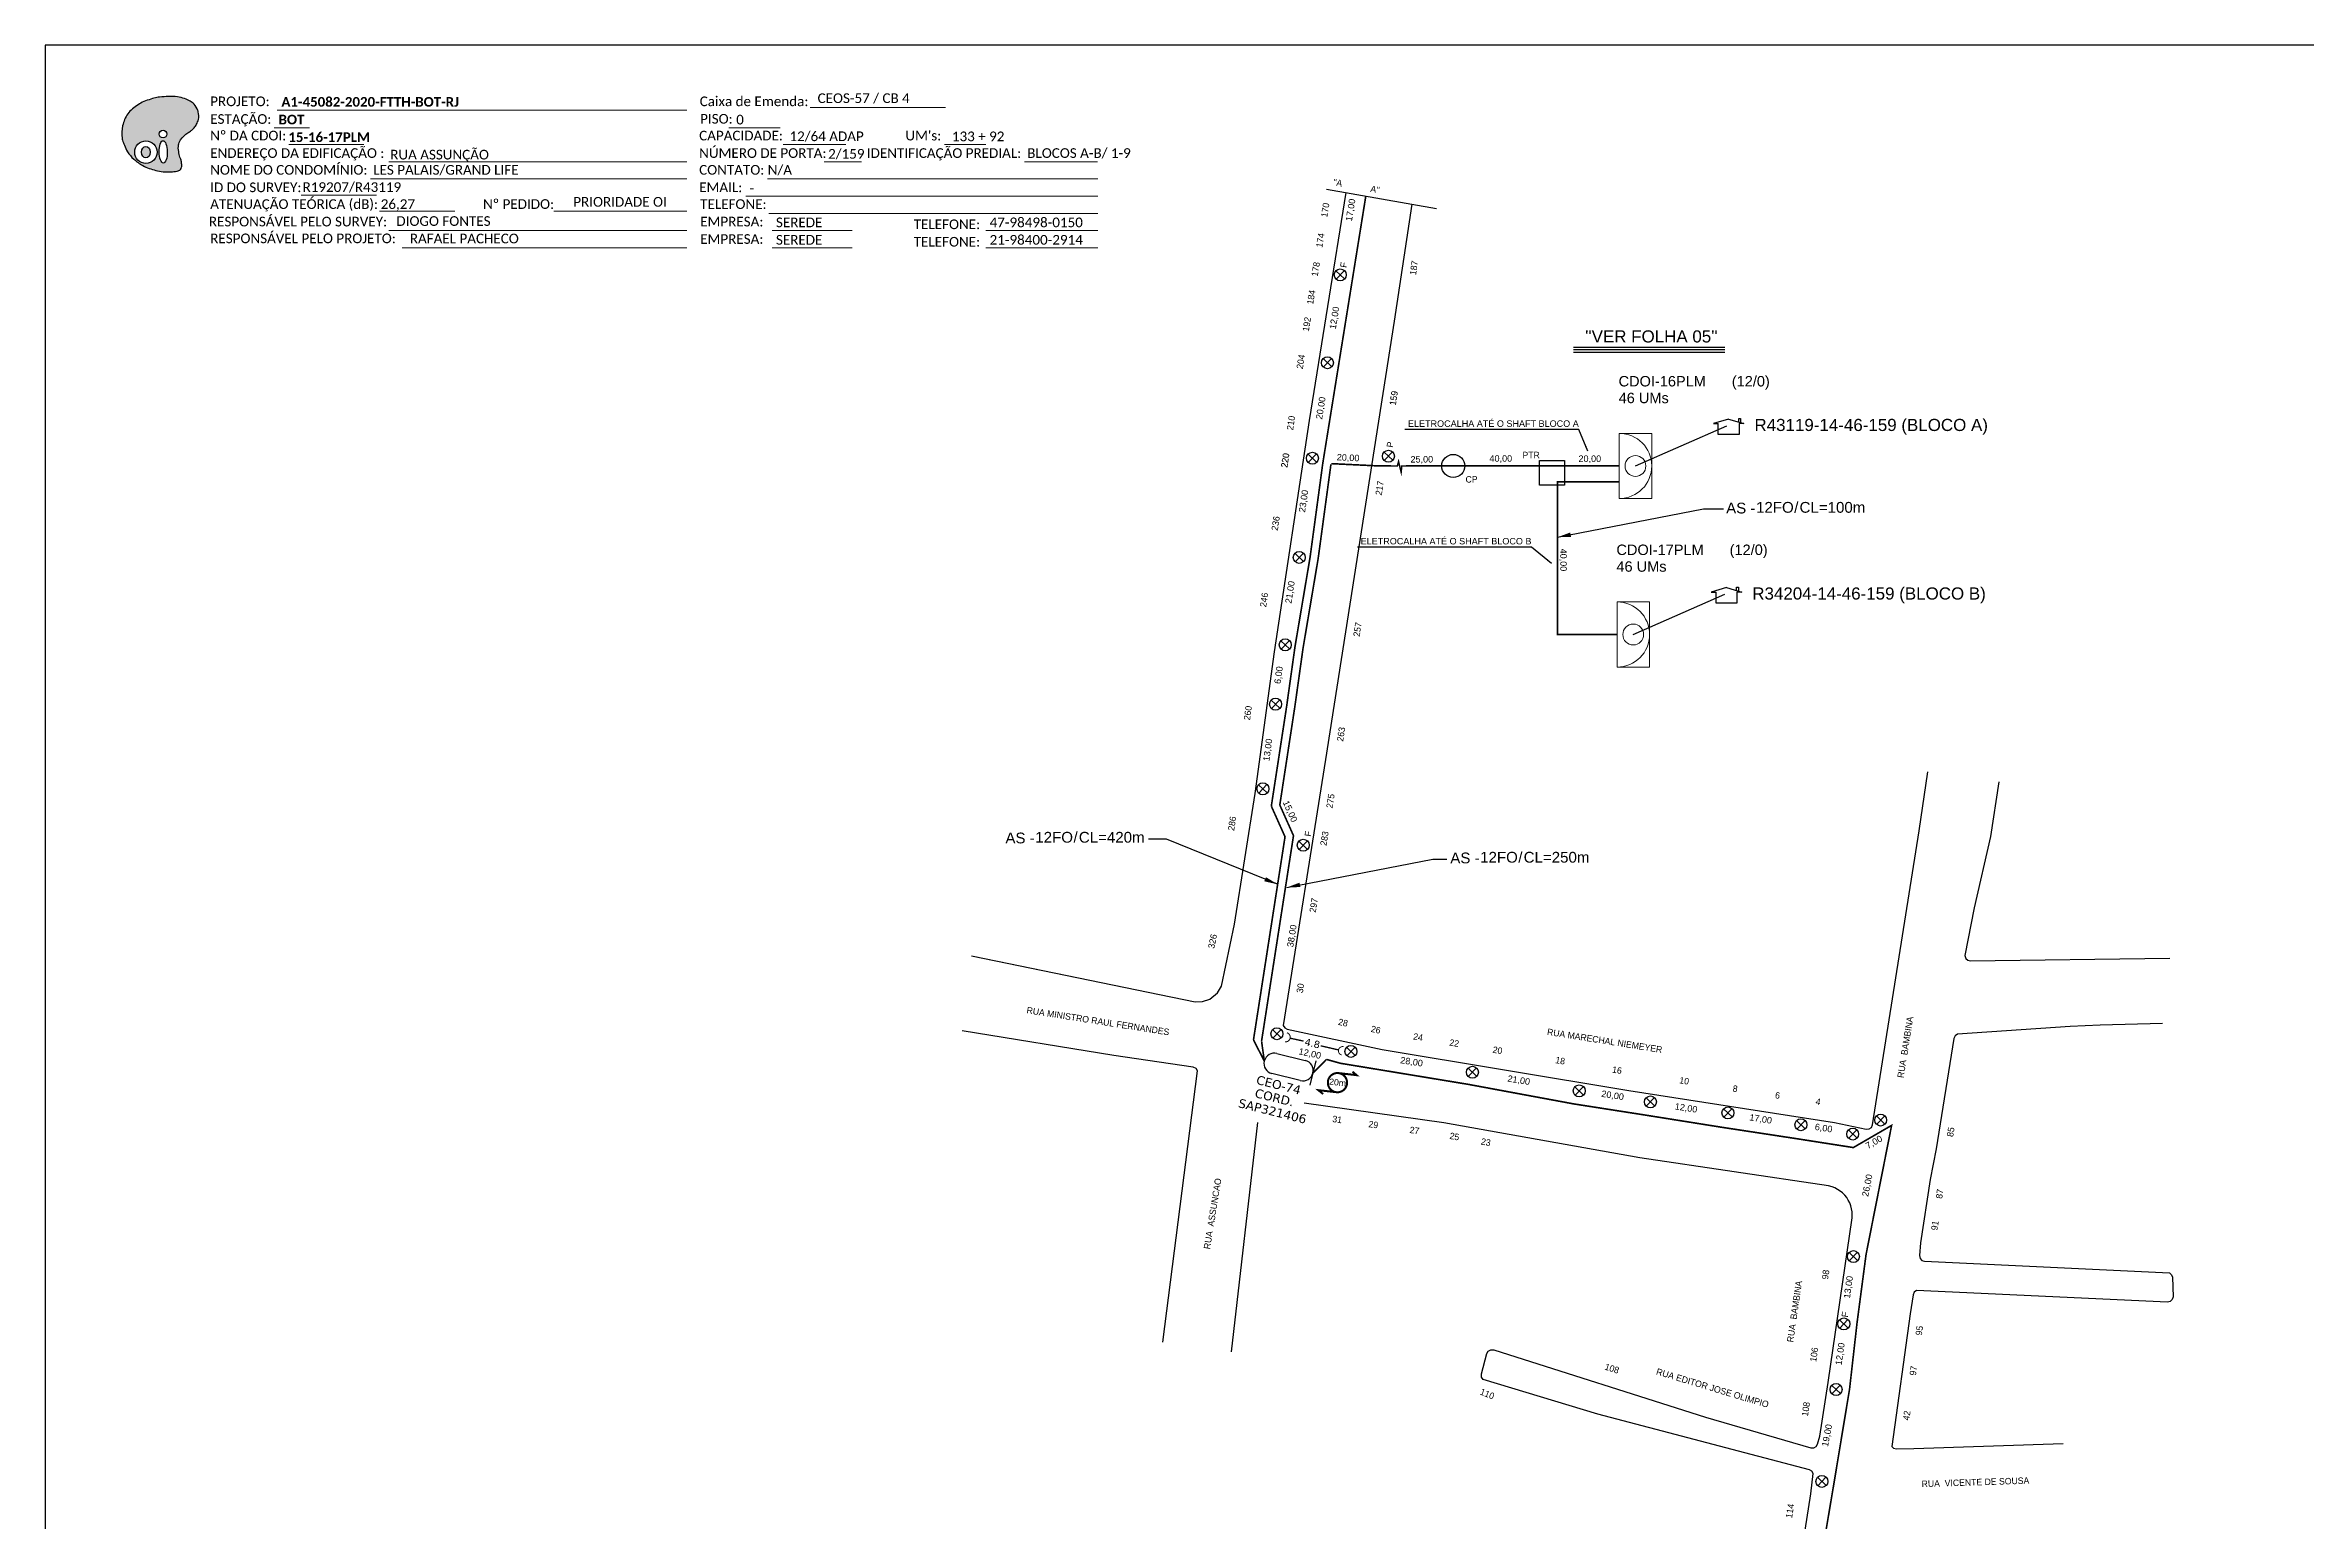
# Model space of a CAD drawing. Header units: inches. Extents: x 10034 to 13570, y 6075 to 9325.
# Drawn here: x 10933.3 to 11352.6, y 9051.2 to 9324.9 of the extents above; entities that cross this region are included whole.
import ezdxf
from ezdxf.enums import TextEntityAlignment as Align

# ---------------------------------------------------------------- set-up
doc = ezdxf.new("R2010")
doc.units = ezdxf.units.IN
doc.header["$MEASUREMENT"] = 0
doc.linetypes.add('DASHED', pattern=[0.75, 0.5, -0.25])
doc.layers.add("20.0-LEGENDA DOS CDO'S", color=1, linetype='Continuous', lineweight=0)
doc.layers.add('20.1-CDO_INTERIOR', color=1, linetype='Continuous', lineweight=0)
for name, color, linetype in [('20.4-CEOS', 1, 'Continuous'), ('ALINHAMENTO PREDIAL', 120, 'Continuous'), ('CAP a instalar', 1, 'Continuous'), ('Cordoalha', 7, 'Continuous'), ('Legenda', 1, 'Continuous'), ('METRAGEM', 7, 'Continuous'), ('NOME LOGRADOURO', 252, 'Continuous'), ('NUMERAÇÃO', 7, 'Continuous'), ('surveys', 7, 'Continuous'), ('surveys legendas', 7, 'Continuous')]:
    doc.layers.add(name, color=color, linetype=linetype)
doc.layers.add('DROP DE CLIENTE', color=140, linetype='Continuous', plot=False)
doc.styles.add('ARIAL', font='arial.ttf')
doc.styles.add('siredit', font='verdana.ttf')
doc.styles.add('WMF-Calibri0', font='CALIBRI.TTF')
doc.styles.add('WMF-Calibri1', font='CALIBRIB.TTF')
doc.linetypes.add('FENCELINE1', pattern='A,0.25,-0.1,[133,ltypeshp.shx,S=0.1,R=0,X=-0.1,Y=0],-0.1,1', length=1.45)
doc.dimstyles.new('ISO-25', dxfattribs={"dimtxt": 2.5, "dimasz": 2.5, "dimexe": 1.25, "dimexo": 0.625, "dimtad": 1, "dimtxsty": 'Standard', "dimcen": 2.5, "dimadec": 0, "dimazin": 0, "dimtfac": 1, "dimtmove": 0, "dimatfit": 3, "dimfxl": 0, "dimarcsym": 0})
doc.dimstyles.get("Standard").update_dxf_attribs({"dimtxt": 0.18, "dimasz": 0.18, "dimexe": 0.18, "dimexo": 0.0625, "dimgap": 0.09, "dimtad": 0, "dimtih": 1, "dimtoh": 1, "dimdec": 4, "dimzin": 0, "dimdsep": 46, "dimtxsty": 'Standard', "dimcen": 0.09, "dimadec": 0, "dimazin": 0, "dimtfac": 1, "dimtdec": 4, "dimtofl": 0, "dimtmove": 0, "dimatfit": 3, "dimfxl": 0, "dimtolj": 1, "dimtzin": 0, "dimarcsym": 0})

# ---------------------------------------------------------------- blocks, each defined once
blk = doc.blocks.new('OI')
h = blk.add_hatch(color=40)
edge = h.paths.add_edge_path()
edge.add_spline(control_points=[(4.35, -0.67), (3.92, -0.99), (3.26, -1.5), (2.81, -2.59), (2.9, -3.5), (3.06, -4.27), (3.31, -4.85), (3.37, -5.39), (3.4, -5.88), (3.2, -6.4), (2.54, -6.61), (1.65, -6.63), (0.55, -6.67), (-0.56, -6.42), (-1.61, -6.14), (-2.77, -5.61), (-3.92, -4.77), (-4.89, -3.7), (-5.34, -2.65), (-5.6, -1.94), (-5.85, -0.96), (-5.71, 0.47), (-5.1, 2.02), (-4.14, 3.02), (-3.3, 3.61), (-2.37, 4.16), (-1.36, 4.44), (-0.56, 4.7), (0.79, 4.85), (2.24, 4.97), (3.79, 4.57), (4.67, 4.21), (5.44, 3.65), (5.76, 2.99), (6.03, 2.21), (6.01, 1.46), (5.72, 0.64), (5.31, 0.08), (4.88, -0.38), (4.51, -0.55), (4.35, -0.67)], knot_values=[0, 0, 0, 0, 1.60434, 2.417191, 3.427595, 4.282808, 4.776746, 5.304182, 5.888771, 6.258406, 6.858137, 7.79129, 8.986195, 10.124242, 11.187857, 12.242908, 13.953784, 15.414161, 16.515391, 17.349188, 17.675853, 19.552021, 21.515531, 22.568638, 23.63245, 24.621084, 25.782718, 26.745347, 27.142653, 29.870543, 31.004649, 31.921532, 32.709589, 33.801391, 34.042471, 35.192333, 35.971461, 36.628871, 37.254359, 37.836911, 37.836911, 37.836911, 37.836911], degree=3, periodic=0)
h.paths.add_polyline_path([(1.13, -0.87, -1), (-0.04, -0.87, -1)], flags=16)
edge = h.paths.add_edge_path(flags=16)
edge.add_ellipse((0.56, -3.59), major_axis=(-0.02, 1.71), ratio=0.361305, start_angle=0, end_angle=360)
h.paths.add_polyline_path([(-0.36, -3.62, -1), (-3.8, -3.62, -1)], flags=16)
edge = h.paths.add_edge_path(flags=0)
edge.add_ellipse((-2.08, -3.62), major_axis=(0, 0.885), ratio=0.758294, start_angle=0, end_angle=360)
at = {"color": 40}
for centre, radius in [((-2.08, -3.62), 1.72), ((0.54, -0.87), 0.587)]:
    blk.add_circle(centre, radius, dxfattribs=at)
blk.add_ellipse((-2.08, -3.62), major_axis=(0, 0.885), ratio=0.758294, start_param=-3.141592653589792, end_param=3.141592653589792, dxfattribs=at)
blk.add_ellipse((0.56, -3.59), major_axis=(-0.02, 1.71), ratio=0.361305, dxfattribs=at)
at = {"color": 40, "start_tangent": (-0.800898, -0.598801), "end_tangent": (-0.800898, -0.598801)}
blk.add_spline([(4.35, -0.67), (3.2, -1.78), (2.9, -2.54), (2.92, -3.55), (3.12, -4.38), (3.28, -4.85), (3.37, -5.37), (3.35, -5.95), (3.2, -6.29), (2.66, -6.55), (1.73, -6.63), (0.54, -6.62), (-0.58, -6.41), (-1.6, -6.11), (-2.56, -5.67), (-3.95, -4.67), (-4.89, -3.56), (-5.37, -2.56), (-5.64, -1.78), (-5.72, -1.46), (-5.63, 0.42), (-4.84, 2.22), (-4.13, 2.99), (-3.27, 3.62), (-2.4, 4.09), (-1.3, 4.47), (-0.37, 4.72), (0.02, 4.77), (2.75, 4.8), (3.85, 4.53), (4.69, 4.16), (5.31, 3.68), (5.85, 2.73), (5.93, 2.5), (5.94, 1.35), (5.67, 0.62), (5.29, 0.08), (4.84, -0.36), (4.35, -0.67)], degree=3, dxfattribs=at)
blk = doc.blocks.new('SURVEY_SURVEY')
for p, q in [((0, 0.0000127), (-0.0000126, 0.000009)), ((-0.0000126, 0.000009), (-0.0000086, 0.000009)), ((-0.0000086, 0), (-0.0000086, 0.000009)), ((0.0000086, 0), (-0.0000086, 0)), ((0, 0.0000127), (0.0000126, 0.000009)), ((0.0000084, 0.0000132), (0.0000098, 0.0000132)), ((0.0000084, 0.0000103), (0.0000084, 0.0000132)), ((0.0000126, 0.000009), (0.0000086, 0.000009)), ((0.0000086, 0.000009), (0.0000086, 0)), ((0.0000098, 0.0000132), (0.0000098, 0.0000099))]:
    blk.add_line(p, q)
blk = doc.blocks.new('CDOI_INT')
at = {"layer": '20.1-CDO_INTERIOR', "color": 0, "lineweight": 18}
blk.add_lwpolyline([(4.25, -4.25), (4.25, 4.25), (0, 4.25), (0, -4.25)], close=True, dxfattribs=at)
blk.add_circle((2.12, 0), 1.36, dxfattribs=at)
blk.add_arc((0, 0), 4.25, 270, 90, dxfattribs=at)
at = {"layer": "20.0-LEGENDA DOS CDO'S", "color": 0, "style": 'ARIAL'}
for tag, p in [('CDO_N', (-0.08, 10.38)), ('SURVEY', (-0.08, 8.2)), ('SPLITER_1', (21.18, 10.38)), ('SPLITER_2', (21.19, 8.68)), ('SAP', (-0.08, 6.23)), ('1:XX', (5.94, -2.22)), ('UMS', (5.94, -4.24))]:
    blk.add_attdef(tag, p, '', height=1.36, dxfattribs=at)
blk.add_attdef('FIBRAS_UTILIZADAS', text='', height=1.36, dxfattribs=at).set_placement((15.34, 10.38), align=Align.CENTER)

msp = doc.modelspace()

# ---------------------------------------------------------------- linework, layer by layer
for points in [[(10933.35, 8730.9), (11771.91, 8730.9), (11771.91, 9324.9), (10933.35, 9324.9), (10933.35, 8730.9)], [(11170.92, 9298.25), (11191.27, 9294.62)], [(11216.68, 9268.94), (11244.76, 9268.94)], [(11216.68, 9268.49), (11244.76, 9268.49)], [(11216.68, 9268.03), (11244.76, 9268.03)]]:
    msp.add_lwpolyline(points)
at = {"color": 7, "lineweight": 0}
for points in [[(10976.33, 9312.86), (11052.3, 9312.86)], [(11075.14, 9313.35), (11100.28, 9313.35)], [(10975.82, 9309.58), (10982.37, 9309.58)], [(11060.1, 9309.62), (11069.58, 9309.62)], [(10978.48, 9306.51), (10992.42, 9306.51)], [(11070.15, 9306.51), (11081.77, 9306.51)], [(11100.09, 9306.51), (11107.76, 9306.51)], [(10993.64, 9300.16), (11052.3, 9300.16)], [(10997.05, 9303.27), (11052.3, 9303.27)], [(11067.26, 9300.16), (11128.49, 9300.16)], [(11077.73, 9303.27), (11084.68, 9303.27)], [(11114.91, 9303.27), (11128.46, 9303.27)], [(10980.8, 9297.1), (10994.74, 9297.1)], [(11063.22, 9296.92), (11128.49, 9296.92)], [(10995.33, 9294.13), (11009.28, 9294.13)], [(11027.66, 9294.14), (11052.16, 9294.14)], [(11028.17, 9294.14), (11052.32, 9294.14)], [(11067.51, 9293.69), (11128.49, 9293.69)], [(10997.05, 9290.58), (11052.3, 9290.58)], [(10999.54, 9287.34), (11052.3, 9287.34)], [(11068.12, 9290.58), (11082.92, 9290.58)], [(11068.12, 9287.34), (11082.92, 9287.34)], [(11107.72, 9290.58), (11128.49, 9290.58)], [(11107.72, 9287.34), (11128.49, 9287.34)]]:
    msp.add_lwpolyline(points, dxfattribs=at)
at = {"color": 1, "linetype": 'FENCELINE1', "ltscale": 2, "const_width": 0.3}
for points in [[(11178.18, 9296.96), (11170.2, 9247.42)], [(11160.66, 9183.87), (11163.52, 9202.52), (11165.05, 9213.44), (11167.84, 9229.97), (11170.2, 9247.42)], [(11162.23, 9184.08), (11165.02, 9202.3), (11166.55, 9213.21), (11169.34, 9229.74), (11171.71, 9247.22)], [(11171.8, 9247.35), (11180.76, 9246.92), (11182.85, 9246.92)], [(11185.64, 9246.92), (11225.16, 9246.92)], [(11225.16, 9243.97), (11213.7, 9243.97), (11213.7, 9215.68), (11224.75, 9215.68)], [(11157.35, 9140.54), (11163.2, 9178.19), (11160.66, 9183.87)], [(11158.85, 9140.31), (11164.77, 9178.4), (11162.23, 9184.08)], [(11159.36, 9136.63), (11157.35, 9140.54)], [(11159.36, 9136.63), (11158.85, 9140.31)], [(11168.37, 9134.41), (11170.88, 9136.93)], [(11261.59, 9038.34), (11265, 9058.55), (11267.86, 9075.8), (11269.25, 9088.09), (11270.92, 9100.75), (11275.66, 9124.7), (11268.56, 9120.59), (11257.82, 9122.27), (11244.1, 9124.36), (11229.68, 9126.66), (11216.73, 9128.68), (11197.14, 9132.31), (11173.47, 9136.21), (11170.88, 9136.93)]]:
    msp.add_lwpolyline(points, dxfattribs=at)
at = {"color": 1}
for points in [[(11172.64, 9283.11), (11174.25, 9281.58)], [(11174.21, 9283.14), (11172.68, 9281.54)], [(11170.26, 9266.82), (11171.86, 9265.29)], [(11171.82, 9266.86), (11170.3, 9265.25)], [(11181.56, 9249.5), (11183.17, 9247.97)], [(11183.13, 9249.54), (11181.6, 9247.93)], [(11167.47, 9249.12), (11169.07, 9247.59)], [(11169.03, 9249.16), (11167.5, 9247.55)], [(11165.04, 9230.74), (11166.65, 9229.21)], [(11166.61, 9230.78), (11165.08, 9229.17)], [(11162.44, 9214.54), (11164.05, 9213.01)], [(11164.01, 9214.57), (11162.48, 9212.97)], [(11160.64, 9203.54), (11162.25, 9202.01)], [(11162.21, 9203.58), (11160.68, 9201.97)], [(11158.28, 9187.84), (11159.89, 9186.31)], [(11159.85, 9187.88), (11158.32, 9186.27)], [(11165.78, 9177.39), (11167.39, 9175.86)], [(11167.35, 9177.43), (11165.82, 9175.82)], [(11160.89, 9142.46), (11162.5, 9140.93)], [(11162.46, 9142.5), (11160.93, 9140.89)], [(11174.62, 9139.18), (11176.22, 9137.65)], [(11176.19, 9139.22), (11174.66, 9137.62)], [(11197.14, 9135.3), (11198.75, 9133.78)], [(11198.71, 9135.34), (11197.18, 9133.74)], [(11216.94, 9131.86), (11218.55, 9130.33)], [(11218.51, 9131.9), (11216.98, 9130.3)], [(11230.13, 9129.82), (11231.74, 9128.29)], [(11231.7, 9129.86), (11230.17, 9128.25)], [(11244.52, 9127.78), (11246.13, 9126.25)], [(11246.09, 9127.82), (11244.56, 9126.21)], [(11258.04, 9125.59), (11259.65, 9124.06)], [(11259.61, 9125.63), (11258.08, 9124.02)], [(11267.64, 9123.86), (11269.25, 9122.33)], [(11269.21, 9123.9), (11267.68, 9122.29)], [(11272.83, 9126.45), (11274.43, 9124.92)], [(11274.39, 9126.49), (11272.86, 9124.88)], [(11267.78, 9101.14), (11269.38, 9099.62)], [(11269.34, 9101.18), (11267.82, 9099.58)], [(11266, 9088.67), (11267.61, 9087.14)], [(11267.57, 9088.71), (11266.04, 9087.1)], [(11264.56, 9076.51), (11266.17, 9074.98)], [(11266.13, 9076.55), (11264.6, 9074.94)], [(11261.93, 9059.47), (11263.53, 9057.94)], [(11263.49, 9059.51), (11261.97, 9057.91)]]:
    msp.add_lwpolyline(points, dxfattribs=at)
at = {"color": 1, "linetype": 'FENCELINE1', "ltscale": 2, "const_width": 0.3}
msp.add_lwpolyline([(11170.2, 9247.42), (11170.2, 9247.42)], close=True, dxfattribs=at)
at = {"color": 5, "const_width": 0.285}
msp.add_lwpolyline([(11182.85, 9246.92), (11184.03, 9246.92), (11184.25, 9247.73), (11184.73, 9245.79), (11184.85, 9246.92), (11185.64, 9246.92)], dxfattribs=at)
at = {"color": 5}
msp.add_lwpolyline([(11210.36, 9247.94), (11215.03, 9247.94), (11215.03, 9243.37), (11210.36, 9243.37)], close=True, dxfattribs=at)
at = {"color": 1, "const_width": 0.377}
msp.add_lwpolyline([(11173.12, 9134.39, 1.000012), (11172.72, 9130.85, 0.999978)], format="xyb", close=True, dxfattribs=at)
at = {"color": 1, "const_width": 0.377, "elevation": 0.38}
msp.add_lwpolyline([(11173.12, 9134.39), (11176.46, 9134.01), (11175.7, 9134.66)], dxfattribs=at)
at = {"color": 1, "const_width": 0.377}
msp.add_lwpolyline([(11172.72, 9130.85), (11169.39, 9131.22), (11170.26, 9130.51)], dxfattribs=at)
at = {"color": 1}
for centre in [(11173.44, 9282.34), (11171.06, 9266.05), (11168.27, 9248.36), (11182.37, 9248.73), (11165.84, 9229.97), (11163.24, 9213.77), (11161.44, 9202.77), (11159.09, 9187.08), (11166.58, 9176.63), (11161.69, 9141.69), (11175.42, 9138.42), (11197.94, 9134.54), (11217.74, 9131.1), (11230.94, 9129.05), (11245.32, 9127.01), (11258.84, 9124.83), (11268.44, 9123.1), (11273.63, 9125.69), (11268.58, 9100.38), (11266.8, 9087.9), (11265.36, 9075.75), (11262.73, 9058.71)]:
    msp.add_circle(centre, 1.11, dxfattribs=at)
at = {"color": 5}
msp.add_circle((11194.39, 9246.92), 2.14, dxfattribs=at)
at = {"layer": '20.4-CEOS', "color": 1}
for p, q in [((11161.7, 9138.05), (11166.95, 9136.75)), ((11166.03, 9133), (11160.77, 9134.3))]:
    msp.add_line(p, q, dxfattribs=at)
msp.add_lwpolyline([(11168.92, 9136.67), (11167.81, 9132.15)], dxfattribs=at)
for centre, start, end in [((11161.23, 9136.17), 76.1364, 256.1364), ((11166.49, 9134.87), 256.1364, 76.1364)]:
    msp.add_arc(centre, 1.93, start, end, dxfattribs=at)
at = {"layer": 'ALINHAMENTO PREDIAL'}
for points in [[(11105.08, 9156.14), (11146.51, 9147.62), (11147.93, 9147.64), (11149.27, 9148.09), (11150.71, 9149.29), (11151.4, 9150.53), (11153.85, 9162), (11157.64, 9186.22), (11161.23, 9212.5), (11167.76, 9255.37), (11174.56, 9297.6)], [(11105.37, 9156.08), (11146.51, 9147.62), (11147.93, 9147.64), (11149.27, 9148.09), (11150.71, 9149.29), (11151.4, 9150.53), (11153.85, 9162), (11157.64, 9186.22), (11161.23, 9212.5), (11167.76, 9255.37), (11174.56, 9297.6)], [(11186.7, 9295.44), (11183.41, 9273.77), (11170.68, 9192.52), (11162.86, 9143.23), (11163.14, 9142.8), (11163.6, 9142.56), (11181.2, 9138.78), (11226.93, 9131.19), (11265.1, 9125.22), (11270.95, 9124), (11271.47, 9124.03), (11271.9, 9124.32), (11272.14, 9124.83), (11280.76, 9179.29), (11282.36, 9190.22)], [(11295.54, 9188.38), (11294.01, 9178.27), (11290.98, 9165.02), (11289.25, 9156.16), (11289.39, 9155.66), (11289.76, 9155.3), (11290.25, 9155.17), (11327.22, 9155.68)], [(11140.54, 9084.52), (11146.97, 9134.81), (11146.7, 9135.25), (11146.16, 9135.51), (11131.45, 9137.64), (11103.36, 9142.2)], [(11325.91, 9143.59), (11314.35, 9143.28), (11308.79, 9143), (11287.85, 9141.61), (11287.43, 9141.3), (11287.22, 9140.83), (11283.92, 9120.34), (11282.78, 9114.66), (11281.04, 9102.94), (11280.83, 9100.56), (11280.94, 9100.05), (11281.29, 9099.67), (11281.78, 9099.51), (11327.2, 9097.38), (11327.58, 9097.03), (11327.73, 9096.54), (11327.85, 9092.9), (11327.69, 9092.41), (11327.31, 9092.06), (11326.81, 9091.95), (11280.27, 9094.09), (11279.85, 9093.79), (11279.64, 9093.32), (11279.08, 9089.79), (11275.67, 9065.2)], [(11255.82, 9025.12), (11260.7, 9056.42), (11261.12, 9060.17), (11260.85, 9060.61), (11260.41, 9060.86), (11221.2, 9071.17), (11199.94, 9077.6), (11199.64, 9078.03), (11199.62, 9078.62), (11200.63, 9082.42), (11200.89, 9082.86), (11201.34, 9083.12), (11201.9, 9083.11), (11241.16, 9070.6), (11260.7, 9064.94), (11261.22, 9064.93), (11261.67, 9065.18), (11261.94, 9065.62), (11262.37, 9067.12), (11263.91, 9077.02), (11268.32, 9107.55), (11268.35, 9108.12), (11268.32, 9108.69), (11268.24, 9109.25), (11268.09, 9109.8), (11267.89, 9110.33), (11267.63, 9110.84), (11267.33, 9111.32), (11266.97, 9111.76), (11266.57, 9112.17), (11266.13, 9112.53), (11265.65, 9112.84), (11265.14, 9113.1), (11264.61, 9113.31), (11263.98, 9113.47), (11229, 9118.68), (11192.62, 9125.18), (11166.72, 9128.84)], [(11158.08, 9125.23), (11153.23, 9082.71)], [(11275.67, 9065.2), (11276.04, 9064.85), (11276.55, 9064.73), (11279.77, 9064.83), (11307.45, 9065.74)]]:
    msp.add_lwpolyline(points, dxfattribs=at)
at = {"layer": 'Cordoalha'}
for points, const_width in [([(11163.19, 9140.19, 0.925134), (11163.55, 9141.87)], 0.187), ([(11174.05, 9139.29, 0.983116), (11173.71, 9137.75, 0.983116)], 0.171)]:
    msp.add_lwpolyline(points, format="xyb", dxfattribs=dict(at, const_width=const_width))
at = {"layer": 'Cordoalha', "const_width": 0.247}
for points in [[(11166.64, 9140.32), (11164.15, 9140.86)], [(11173.14, 9138.68), (11169.82, 9139.45)]]:
    msp.add_lwpolyline(points, dxfattribs=at)
at = {"layer": 'DROP DE CLIENTE'}
for points in [[(11228.17, 9246.92), (11245.14, 9254.37)], [(11227.77, 9215.68), (11244.73, 9223.13)]]:
    msp.add_lwpolyline(points, dxfattribs=at)

# ---------------------------------------------------------------- block references
at = {"color": 7, "xscale": 1.213923925163966, "yscale": 1.213923925163726, "zscale": 1.213923925163967, "rotation": 0.1532896023734424}
msp.add_blockref('OI', (10954.53, 9309.49), dxfattribs=at)
at = {"layer": 'CAP a instalar', "color": 1, "ltscale": 7}
ref = msp.add_blockref('CDOI_INT', (11225.16, 9246.92), dxfattribs=dict(at, xscale=1.419610670391194, yscale=1.419610670391194, zscale=1.419610670391334))
ref.add_attrib('CDO_N', 'CDOI-16PLM', (11225.04, 9261.66), dxfattribs={"layer": "20.0-LEGENDA DOS CDO'S", "color": 0, "height": 1.931, "style": 'ARIAL'})
ref.add_attrib('FIBRAS_UTILIZADAS', '       (12/0)', dxfattribs={"layer": "20.0-LEGENDA DOS CDO'S", "color": 0, "height": 1.931, "style": 'ARIAL'}).set_placement((11246.93, 9261.66), align=Align.CENTER)
ref.add_attrib('SURVEY', '46 UMs', (11225.05, 9258.56), dxfattribs={"layer": "20.0-LEGENDA DOS CDO'S", "color": 0, "height": 1.931, "style": 'ARIAL'})
ref = msp.add_blockref('CDOI_INT', (11224.75, 9215.68), dxfattribs=dict(at, xscale=1.419610670391194, yscale=1.419610670391194, zscale=1.419610670391334))
ref.add_attrib('CDO_N', 'CDOI-17PLM', (11224.64, 9230.42), dxfattribs={"layer": "20.0-LEGENDA DOS CDO'S", "color": 0, "height": 1.931, "style": 'ARIAL'})
ref.add_attrib('FIBRAS_UTILIZADAS', '       (12/0)', dxfattribs={"layer": "20.0-LEGENDA DOS CDO'S", "color": 0, "height": 1.931, "style": 'ARIAL'}).set_placement((11246.53, 9230.42), align=Align.CENTER)
ref.add_attrib('SURVEY', '46 UMs', (11224.64, 9227.32), dxfattribs={"layer": "20.0-LEGENDA DOS CDO'S", "color": 0, "height": 1.931, "style": 'ARIAL'})
at = {"layer": 'surveys', "color": 255, "xscale": 224825.4377188987, "yscale": 224825.4377188987, "zscale": 224825.4377188987}
for p in [(11245.44, 9252.75), (11245.04, 9221.51)]:
    msp.add_blockref('SURVEY_SURVEY', p, dxfattribs=at)

# ---------------------------------------------------------------- texts
at = {"color": 7, "lineweight": 0, "style": 'WMF-Calibri0'}
for s, height, p in [('PROJETO:', 1.793, (10963.93, 9313.61)), ('ESTAÇÃO:', 1.793, (10963.93, 9310.33)), ('Caixa de Emenda:', 1.7927, (11054.69, 9313.61)), ('Nº DA CDOI:', 1.7927, (10963.93, 9307.26)), ('CAPACIDADE:', 1.7927, (11054.58, 9307.26)), ('PISO:', 1.793, (11054.76, 9310.37)), ("UM's:", 1.793, (11092.82, 9307.26)), ('ENDEREÇO DA EDIFICAÇÃO :', 1.7927, (10963.93, 9304.02)), ('NÚMERO DE PORTA:', 1.7927, (11054.58, 9304.02)), ('IDENTIFICAÇÃO PREDIAL:', 1.7927, (11085.66, 9304.02)), ('BLOCOS A-B/ 1-9', 1.7927, (11115.41, 9304.02)), ('NOME DO CONDOMÍNIO:', 1.7927, (10963.93, 9300.91)), ('LES PALAIS/GRAND LIFE', 1.7927, (10994.15, 9300.91)), ('CONTATO: N/A', 1.7927, (11054.58, 9300.91)), ('ATENUAÇÃO TEÓRICA (dB):', 1.7927, (10963.93, 9294.56)), ('ID DO SURVEY:', 1.7927, (10963.93, 9297.67)), ('26,27', 1.793, (10995.55, 9294.56)), ('Nº PEDIDO:', 1.793, (11014.52, 9294.57)), ('EMAIL:', 1.793, (11054.58, 9297.67)), ('TELEFONE:', 1.793, (11054.76, 9294.56)), ('RESPONSÁVEL PELO SURVEY:', 1.7927, (10963.69, 9291.32)), ('EMPRESA:', 1.793, (11054.76, 9291.32)), ('TELEFONE:', 1.793, (11094.36, 9290.82)), ('RESPONSÁVEL PELO PROJETO:', 1.7927, (10963.93, 9288.21)), ('EMPRESA:', 1.793, (11054.76, 9288.09)), ('TELEFONE:', 1.793, (11094.36, 9287.58))]:
    msp.add_text(s, height=height, dxfattribs=at).set_placement(p)
at = {"color": 7, "linetype": 'Continuous'}
for s, height, style, p in [('A1-45082-2020-FTTH-BOT-RJ', 1.7927, 'WMF-Calibri1', (10977.13, 9313.51)), ('CEOS-57 / CB 4', 1.7927, 'WMF-Calibri0', (11076.54, 9314.19)), ('BOT', 1.793, 'WMF-Calibri1', (10976.61, 9310.23)), ('0', 1.79, 'WMF-Calibri0', (11061.45, 9310.22)), ('12/64 ADAP', 1.793, 'WMF-Calibri0', (11071.32, 9307.13)), ('133 + 92', 1.793, 'WMF-Calibri0', (11101.44, 9307.11)), ('RUA ASSUNÇÃO', 1.7927, 'WMF-Calibri0', (10997.31, 9303.73)), ('2/159', 1.793, 'WMF-Calibri0', (11078.49, 9303.87)), ('R19207/R43119', 1.7927, 'WMF-Calibri0', (10981.06, 9297.71)), ('-', 1.79, 'WMF-Calibri0', (11063.93, 9297.52)), ('DIOGO FONTES', 1.7927, 'WMF-Calibri0', (10998.45, 9291.42)), ('SEREDE', 1.793, 'WMF-Calibri0', (11068.82, 9291.17)), ('47-98498-0150', 1.7927, 'WMF-Calibri0', (11108.43, 9291.17)), ('RAFAEL PACHECO', 1.7927, 'WMF-Calibri0', (11000.94, 9288.18)), ('SEREDE', 1.793, 'WMF-Calibri0', (11068.82, 9287.94)), ('21-98400-2914', 1.7927, 'WMF-Calibri0', (11108.43, 9287.94))]:
    msp.add_text(s, height=height, dxfattribs=dict(at, style=style)).set_placement(p)
at = {"color": 7, "linetype": 'Continuous', "style": 'WMF-Calibri1'}
msp.add_text('15-16-17PLM', height=1.7927, dxfattribs=at).set_placement((10985.99, 9306.97), align=Align.CENTER)
at = {"color": 7, "style": 'WMF-Calibri0'}
msp.add_text('PRIORIDADE OI', height=1.7927, dxfattribs=at).set_placement((11031.24, 9294.98))
at = {"color": 1, "style": 'ARIAL'}
for s, height, rotation, p in [('F', 1.2, 80.8479, (11174.58, 9283.59)), ('F', 1.2, 80.985, (11167.99, 9178.16)), ('20m', 1.162, 353.5317, (11171.32, 9132.26)), ('F', 1.2, 81.7806, (11267.54, 9089.05))]:
    msp.add_text(s, height=height, rotation=rotation, dxfattribs=at).set_placement(p)
at = {"style": 'ARIAL'}
for s, p in [('ELETROCALHA ATÉ O SHAFT BLOCO A', (11185.99, 9254.17)), ('ELETROCALHA ATÉ O SHAFT BLOCO B', (11177.22, 9232.38))]:
    msp.add_text(s, height=1.2, dxfattribs=at).set_placement(p)
at = {"color": 1}
msp.add_text('P', height=1.2, rotation=81.1366, dxfattribs=at).set_placement((11183.2, 9250.27))
at = {"color": 5}
for s, p in [('PTR', (11207.23, 9248.35)), ('CP', (11196.67, 9243.84))]:
    msp.add_text(s, height=1.2, dxfattribs=at).set_placement(p)
at = {"linetype": 'DASHED', "ltscale": 2, "style": 'ARIAL'}
for s, p in [('AS -', (11247.7, 9239.12)), ('12FO', (11254.02, 9239.25)), ('/', (11257.99, 9239.25)), ('CL=100m', (11264.69, 9239.25)), ('AS -', (11114.08, 9177.97)), ('12FO', (11120.4, 9178.1)), ('/', (11124.37, 9178.1)), ('CL=420m', (11131.07, 9178.1)), ('AS -', (11196.56, 9174.27)), ('12FO', (11202.87, 9174.4)), ('/', (11206.84, 9174.4)), ('CL=250m', (11213.54, 9174.4))]:
    msp.add_text(s, height=2, dxfattribs=at).set_placement(p, align=Align.MIDDLE_CENTER)
at = {"layer": '20.4-CEOS', "color": 1, "style": 'siredit'}
for tag, text, p in [('CEO-74', 'CEOSXXX', (11162.22, 9132.99)), ('CORD.', 'CS-XXXX', (11161.43, 9130.66))]:
    msp.add_attdef(tag, text=text, height=1.636, rotation=346.0125, dxfattribs=at).set_placement(p, align=Align.TOP_CENTER)
msp.add_attdef('SAP321406', text='', height=1.64, rotation=346.0125, dxfattribs=at).set_placement((11160.87, 9127.34), align=Align.MIDDLE_CENTER)
at = {"layer": 'Legenda', "color": 0, "style": 'siredit'}
msp.add_attdef('4.8', text='CL=XXm', height=1.318, rotation=347.1905, dxfattribs=at).set_placement((11168.27, 9139.91), align=Align.MIDDLE_CENTER)
at = {"layer": 'METRAGEM', "color": 3, "style": 'ARIAL'}
for s, rotation, p in [('17,00', 80.8479, (11175.6, 9292.2)), ('12,00', 80.8479, (11172.61, 9272.2)), ('20,00', 80.8479, (11170.07, 9255.49)), ('20,00', 357.2893, (11172.77, 9247.97)), ('25,00', 359.9966, (11186.46, 9247.56)), ('23,00', 81.3472, (11166.9, 9238.24)), ('40,00', 270, (11214.24, 9231.6)), ('21,00', 81.3472, (11164.39, 9221.36)), ('6,00', 82.2212, (11162.37, 9206.46)), ('13,00', 82.2212, (11160.29, 9192.14)), ('15,00', 294.134, (11162.75, 9184.59)), ('38,00', 80.985, (11164.72, 9157.66)), ('12,00', 347.8786, (11165.64, 9137.89)), ('28,00', 351.1106, (11184.51, 9136.24)), ('21,00', 351.1106, (11204.38, 9132.83)), ('20,00', 351.1106, (11221.78, 9130.01)), ('12,00', 351.1106, (11235.4, 9127.68)), ('17,00', 351.1106, (11249.23, 9125.64)), ('6,00', 351.1106, (11261.36, 9123.88)), ('7,00', 30.0294, (11271.28, 9120.27)), ('26,00', 78.7163, (11271.31, 9111.41)), ('13,00', 81.7806, (11267.93, 9092.55)), ('12,00', 81.7806, (11266.38, 9080.18)), ('19,00', 79.0596, (11263.86, 9065.07))]:
    msp.add_text(s, height=1.2, rotation=rotation, dxfattribs=at).set_placement(p)
for s, p in [('40,00', (11201.11, 9247.72)), ('20,00', (11217.61, 9247.67))]:
    msp.add_text(s, height=1.2, dxfattribs=at).set_placement(p)
at = {"layer": 'NOME LOGRADOURO'}
for s, rotation, p in [('RUA MINISTRO RAUL FERNANDES', 351.1397, (11115.22, 9145.49)), ('RUA  BAMBINA', 80.9244, (11277.88, 9133.42)), ('RUA MARECHAL NIEMEYER', 350.9953, (11211.72, 9141.49)), ('RUA  ASSUNCAO', 80.7627, (11149.29, 9101.68)), ('RUA  BAMBINA', 81.6786, (11257.42, 9084.43)), ('RUA EDITOR JOSE OLIMPIO', 343.3104, (11231.91, 9078.56)), ('RUA  VICENTE DE SOUSA', 1.8293, (11281.24, 9057.65))]:
    msp.add_text(s, height=1.2, rotation=rotation, dxfattribs=at).set_placement(p)
at = {"layer": 'NUMERAÇÃO'}
for s, rotation, p in [("''A            A''", 349.8862, (11172.04, 9298.98)), ('170', 80.8889, (11171.02, 9292.94)), ('174', 80.8889, (11170.12, 9287.33)), ('178', 80.8889, (11169.26, 9281.98)), ('187', 81.4003, (11187.48, 9282.22)), ('184', 80.8889, (11168.42, 9276.79)), ('192', 80.8889, (11167.61, 9271.78)), ('204', 80.8889, (11166.49, 9264.83)), ('159', 81.1366, (11183.72, 9258.08)), ('159', 81.1366, (11183.74, 9258.1)), ('210', 81.3884, (11164.69, 9253.48)), ('220', 81.3884, (11163.61, 9246.54)), ('220', 81.3884, (11163.63, 9246.57)), ('217', 81.1366, (11181.12, 9241.41)), ('236', 81.3884, (11161.85, 9234.87)), ('246', 81.3884, (11159.7, 9220.69)), ('257', 81.1366, (11177.02, 9215.21)), ('260', 82.2629, (11156.71, 9199.73)), ('263', 81.1366, (11173.97, 9195.78)), ('275', 80.8949, (11172, 9183.41)), ('286', 81.1475, (11153.76, 9179.24)), ('283', 80.8949, (11170.88, 9176.47)), ('297', 80.8949, (11168.89, 9164.08)), ('326', 78.0635, (11150.07, 9157.39)), ('30', 80.8949, (11166.48, 9149.15)), ('28', 347.8456, (11172.97, 9143.35)), ('26', 347.8456, (11179.03, 9142.05)), ('24', 350.5715, (11186.89, 9140.62)), ('22', 350.5715, (11193.6, 9139.51)), ('20', 350.5715, (11201.62, 9138.18)), ('18', 350.5715, (11213.25, 9136.25)), ('16', 350.5715, (11223.78, 9134.5)), ('10', 351.0969, (11236.24, 9132.51)), ('8', 351.0969, (11246.12, 9130.97)), ('6', 351.0969, (11253.98, 9129.74)), ('4', 351.0969, (11261.51, 9128.56)), ('31', 351.951, (11171.91, 9125.33)), ('29', 351.951, (11178.61, 9124.38)), ('27', 351.951, (11186.24, 9123.3)), ('85', 80.8743, (11287.05, 9122.5)), ('25', 349.8538, (11193.64, 9122.21)), ('23', 349.8538, (11199.45, 9121.17)), ('23', 349.8538, (11199.45, 9121.17)), ('87', 81.5967, (11285.02, 9111.04)), ('91', 81.5967, (11284.15, 9105.18)), ('98', 81.8221, (11263.88, 9096.08)), ('95', 81.6006, (11281.25, 9085.7)), ('106', 81.8221, (11261.68, 9080.81)), ('108', 342.3083, (11222.36, 9079.47)), ('97', 81.6006, (11280.15, 9078.27)), ('110', 338.1875, (11199.23, 9074.87)), ('108', 81.1994, (11260.14, 9070.7)), ('42', 81.6006, (11278.92, 9069.96)), ('114', 81.1795, (11257.2, 9051.82))]:
    msp.add_text(s, height=1.2, rotation=rotation, dxfattribs=at).set_placement(p)
at = {"layer": 'surveys legendas', "color": 0, "style": 'ARIAL'}
for s, p in [("''VER FOLHA 05''", (11218.85, 9269.81)), ('R43119-14-46-159 (BLOCO A)', (11250.23, 9253.4)), ('R34204-14-46-159 (BLOCO B)', (11249.83, 9222.16))]:
    msp.add_text(s, height=2.2483, dxfattribs=at).set_placement(p)

# ---------------------------------------------------------------- leaders
for points in [[(11219.31, 9249.68), (11217.66, 9253.68), (11185.39, 9253.68)], [(11212.6, 9228.87), (11208.9, 9231.88), (11176.63, 9231.88)]]:
    msp.add_leader(points, dimstyle='Standard', override={"dimasz": 1, "dimgap": 0.09, "dimtad": 0})
at = {"ltscale": 10}
for points, override in [([(11213.7, 9233.71), (11240.81, 9238.95), (11244.51, 9238.95)], {"dimgap": 0.625, "dimtad": 0}), ([(11161.83, 9169.38), (11141.21, 9177.75), (11137.89, 9177.75)], {"dimtad": 0}), ([(11163.51, 9168.8), (11190.62, 9174.05), (11193.18, 9174.05)], {"dimgap": 0.625, "dimtad": 0})]:
    msp.add_leader(points, dimstyle='ISO-25', override=override, dxfattribs=at)

doc.saveas('drawing.dxf')
